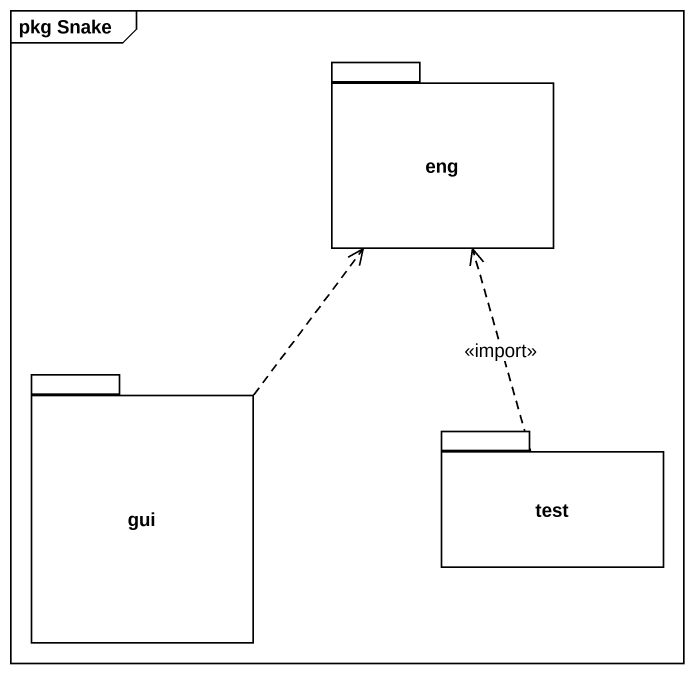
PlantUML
@startuml
mainframe pkg Snake
package eng {
}
package gui {
}
package test {
}
gui .up.> eng
test .up.> eng : <<import>>
@enduml
